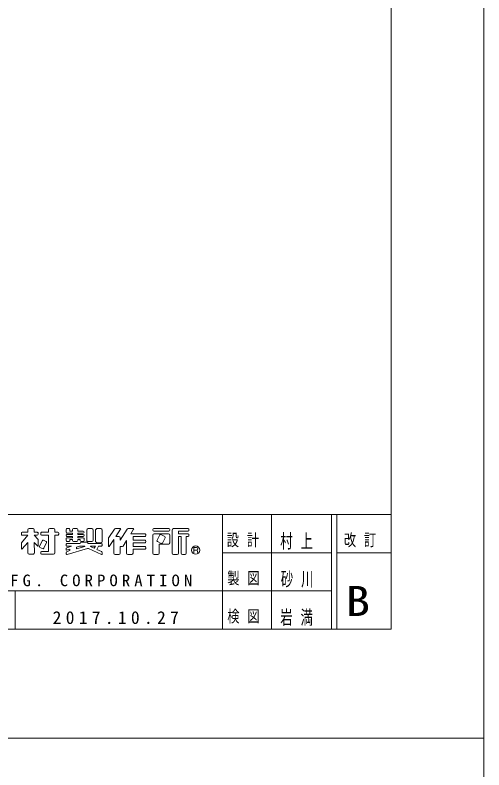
# Model space of a CAD drawing. Units: millimetres on the paper. Extents: x 0 to 420, y -594 to 297.
# Drawn here: x 334 to 420, y -302.8 to -164.4 of the extents above; entities that cross this region are included whole.
import ezdxf
from ezdxf.enums import TextEntityAlignment as Align

# ---------------------------------------------------------------- set-up
doc = ezdxf.new("R2010")
doc.units = ezdxf.units.MM
for name, color, linetype, lineweight in [('0_2', 7, 'Continuous', 13), ('FMT', 7, 'Continuous', 13), ('FMT-TXT', 7, 'Continuous', 13)]:
    doc.layers.add(name, color=color, linetype=linetype, lineweight=lineweight)
doc.styles.add('ＭＳ ゴシック', font='')
doc.styles.get('ＭＳ ゴシック').set_extended_font_data('MS Gothic')

msp = doc.modelspace()

# ---------------------------------------------------------------- linework, layer by layer
at = {"layer": '0_2'}
for points in [[(0, 0), (420, 0), (420, -297), (0, -297)], [(0, -297), (420, -297), (420, -594), (0, -594)]]:
    msp.add_lwpolyline(points, close=True, dxfattribs=at)
at = {"layer": 'FMT'}
for p, q in [((403, -20), (403, -277)), ((28, -256), (403, -256)), ((372, -256), (372, -277)), ((381, -256), (381, -277)), ((392, -256), (392, -277)), ((393, -256), (393, -277)), ((372, -263), (392, -263)), ((393, -263), (403, -263)), ((307, -270), (392, -270)), ((334, -270), (334, -277)), ((403, -277), (28, -277))]:
    msp.add_line(p, q, dxfattribs=at)
at = {"layer": 'FMT-TXT'}
for p, q in [((336.302, -258.785), (336.301, -259.258)), ((337.251, -258.546), (336.542, -258.546)), ((337.491, -259.258), (337.491, -258.786)), ((340.08, -259.258), (340.08, -258.786)), ((340.32, -258.546), (341.028, -258.546)), ((341.268, -258.785), (341.27, -259.258)), ((343.319, -259.243), (343.319, -258.743)), ((343.479, -258.583), (343.863, -258.583)), ((344.023, -258.742), (344.024, -259.056)), ((344.505, -259.056), (344.505, -258.743)), ((344.665, -258.583), (345.285, -258.583)), ((345.445, -258.742), (345.447, -259.056)), ((347.102, -260.091), (347.102, -258.823)), ((347.342, -258.583), (348.033, -258.583)), ((348.273, -258.823), (348.273, -260.701)), ((348.746, -259.405), (348.746, -258.823)), ((348.986, -258.583), (349.698, -258.583)), ((349.938, -258.823), (349.938, -260.928)), ((352.179, -258.689), (351.161, -260.231)), ((353.276, -258.582), (352.379, -258.582)), ((353.329, -258.681), (352.456, -260.002)), ((353.243, -260.723), (354.519, -258.694)), ((355.664, -258.582), (354.722, -258.582)), ((355.188, -259.526), (355.719, -258.68)), ((359.241, -258.89), (359.241, -258.742)), ((359.401, -258.582), (360.14, -258.581)), ((360.14, -258.581), (362.178, -258.581)), ((362.338, -258.741), (362.338, -258.89)), ((362.797, -263.067), (362.797, -258.822)), ((363.037, -258.582), (363.618, -258.581)), ((363.618, -258.581), (365.704, -258.581)), ((365.864, -258.741), (365.864, -258.891)), ((335.111, -259.418), (335.111, -259.606)), ((336.301, -259.765), (335.139, -261.165)), ((336.301, -259.258), (335.271, -259.258)), ((335.271, -259.766), (336.301, -259.765)), ((338.033, -259.255), (337.491, -259.258)), ((337.491, -259.765), (338.175, -260.582)), ((337.491, -259.765), (338.034, -259.765)), ((338.194, -259.605), (338.194, -259.415)), ((338.666, -259.605), (338.666, -259.415)), ((340.08, -259.765), (338.826, -259.765)), ((338.827, -259.255), (340.08, -259.258)), ((340.084, -262.638), (340.08, -259.765)), ((341.27, -259.258), (341.806, -259.258)), ((341.805, -259.766), (341.27, -259.765)), ((341.27, -259.765), (341.27, -263.03)), ((341.966, -259.418), (341.966, -259.606)), ((343.319, -259.842), (343.319, -259.805)), ((344.505, -259.403), (343.479, -259.403)), ((343.479, -259.645), (344.505, -259.649)), ((344.505, -260.002), (343.479, -260.002)), ((344.024, -259.056), (344.505, -259.056)), ((344.505, -259.649), (344.505, -259.403)), ((344.505, -260.254), (344.505, -260.002)), ((345.447, -259.056), (346.48, -259.056)), ((346.48, -259.403), (345.447, -259.403)), ((345.447, -259.403), (345.447, -259.649)), ((345.447, -259.649), (346.48, -259.649)), ((346.48, -260.004), (345.447, -260.006)), ((345.447, -260.006), (345.447, -260.254)), ((346.64, -259.216), (346.64, -259.243)), ((346.64, -259.809), (346.64, -259.844)), ((347.101, -260.701), (347.102, -260.091)), ((348.742, -260.927), (348.746, -259.405)), ((352.456, -260.002), (353.001, -260.002)), ((355.188, -259.526), (357.808, -259.526)), ((357.809, -259.998), (355.605, -260.001)), ((355.605, -260.001), (355.605, -260.705)), ((357.968, -259.686), (357.968, -259.838)), ((359.241, -263.067), (359.241, -259.769)), ((362.178, -259.05), (359.401, -259.05)), ((359.481, -259.529), (361.711, -259.528)), ((360.51, -259.742), (360.006, -260.716)), ((360.726, -259.673), (361.425, -260.036)), ((361.711, -259.528), (362.098, -259.528)), ((362.338, -259.768), (362.338, -261.182)), ((365.704, -259.051), (363.973, -259.053)), ((363.973, -259.053), (363.973, -259.526)), ((363.973, -259.526), (365.704, -259.526)), ((364.444, -259.998), (363.973, -259.998)), ((363.973, -259.998), (363.973, -263.067)), ((364.444, -259.998), (364.444, -263.067)), ((365.704, -259.998), (365.386, -259.998)), ((365.386, -259.998), (365.386, -263.067)), ((365.864, -259.686), (365.864, -259.838)), ((335.121, -261.216), (335.121, -262.246)), ((336.301, -261.107), (335.261, -262.299)), ((336.301, -261.107), (336.301, -263.03)), ((337.491, -261.134), (338.055, -261.749)), ((337.494, -263.03), (337.491, -261.134)), ((338.194, -260.633), (338.194, -261.695)), ((338.454, -261.799), (338.976, -260.759)), ((339.191, -260.688), (339.669, -260.928)), ((339.217, -262.183), (339.74, -261.143)), ((343.319, -260.789), (343.319, -260.414)), ((343.321, -261.458), (343.321, -261.649)), ((343.479, -260.254), (344.505, -260.254)), ((343.871, -260.949), (343.479, -260.949)), ((345.917, -261.298), (343.481, -261.298)), ((344.505, -260.599), (344.031, -260.599)), ((344.031, -260.599), (344.031, -260.789)), ((344.506, -260.782), (344.505, -260.599)), ((345.287, -260.941), (344.666, -260.941)), ((345.447, -260.254), (346.48, -260.254)), ((345.447, -260.599), (345.447, -260.781)), ((345.928, -260.599), (345.447, -260.599)), ((345.917, -261.298), (345.917, -261.255)), ((345.928, -260.79), (345.928, -260.599)), ((346.077, -261.095), (347.173, -261.095)), ((346.48, -260.949), (346.088, -260.949)), ((346.64, -260.414), (346.64, -260.789)), ((347.333, -261.251), (347.334, -261.298)), ((347.334, -261.298), (349.772, -261.298)), ((348.033, -260.941), (347.341, -260.941)), ((349.698, -261.168), (348.982, -261.168)), ((349.932, -261.458), (349.932, -261.648)), ((351.121, -260.363), (351.121, -261.81)), ((352.081, -260.571), (351.238, -261.846)), ((352.078, -263.066), (352.081, -260.571)), ((353.241, -260.241), (353.243, -260.723)), ((353.779, -261.775), (354.403, -260.779)), ((354.403, -263.067), (354.403, -260.779)), ((355.605, -260.705), (357.808, -260.705)), ((357.808, -261.178), (355.605, -261.179)), ((355.605, -261.179), (355.605, -261.888)), ((357.968, -260.865), (357.968, -261.018)), ((360.074, -260.931), (360.774, -261.294)), ((362.097, -261.422), (360.421, -261.419)), ((360.421, -261.419), (360.421, -263.067)), ((361.494, -260.251), (360.99, -261.225)), ((338.525, -262.014), (339.002, -262.254)), ((338.666, -263.11), (338.666, -262.958)), ((338.826, -262.798), (339.924, -262.798)), ((343.321, -262.236), (343.321, -262.46)), ((343.321, -263.001), (343.321, -263.163)), ((344.036, -262.34), (343.425, -262.536)), ((344.314, -261.805), (343.432, -262.084)), ((343.481, -261.809), (344.314, -261.805)), ((343.497, -262.77), (344.036, -262.622)), ((343.525, -263.316), (347.242, -262.233)), ((344.036, -262.34), (344.036, -262.622)), ((345.217, -261.973), (345.761, -261.805)), ((345.217, -262.297), (346.766, -261.871)), ((345.217, -261.973), (345.217, -262.297)), ((346.744, -261.805), (345.761, -261.805)), ((346.744, -261.805), (346.766, -261.871)), ((347.407, -262.244), (349.819, -263.322)), ((347.828, -261.851), (348.502, -262.168)), ((348.699, -261.805), (347.839, -261.805)), ((348.699, -261.805), (348.502, -262.168)), ((349.267, -261.805), (348.977, -262.391)), ((348.977, -262.391), (349.84, -262.797)), ((349.771, -261.808), (349.267, -261.805)), ((349.932, -262.942), (349.932, -263.249)), ((353.243, -261.888), (353.575, -261.888)), ((353.243, -261.888), (353.243, -263.067)), ((355.605, -261.888), (357.808, -261.888)), ((357.808, -262.36), (355.605, -262.362)), ((355.605, -262.362), (355.605, -263.067)), ((357.968, -262.048), (357.968, -262.2)), ((366.738, -262.033), (367.24, -262.033)), ((366.738, -262.033), (366.738, -263.059)), ((366.738, -262.522), (367.24, -262.522)), ((367.434, -262.742), (367.48, -263.113)), ((336.541, -263.27), (337.254, -263.27)), ((341.03, -263.27), (338.826, -263.27)), ((353.003, -263.307), (352.318, -263.307)), ((355.365, -263.307), (354.643, -263.307)), ((360.181, -263.307), (359.481, -263.307)), ((363.733, -263.307), (363.037, -263.307)), ((365.146, -263.307), (364.684, -263.307))]:
    msp.add_line(p, q, dxfattribs=at)
msp.add_circle((367.088, -262.52), 0.754, dxfattribs=at)
for centre, radius, start, end in [((336.542, -258.786), 0.24, 90, 179.83438), ((337.251, -258.786), 0.24, 0, 90), ((340.32, -258.786), 0.24, 90, 180), ((341.028, -258.786), 0.24, 0.31285, 90), ((343.479, -258.743), 0.16, 90, 180), ((343.863, -258.743), 0.16, 0.23357, 90), ((344.665, -258.743), 0.16, 90, 180), ((345.285, -258.743), 0.16, 0.33362, 90), ((347.342, -258.823), 0.24, 90, 180), ((348.033, -258.823), 0.24, 0, 90), ((348.986, -258.823), 0.24, 90, 180), ((349.698, -258.823), 0.24, 0, 90), ((352.379, -258.822), 0.24, 90, 146.54759), ((353.276, -258.646), 0.064, 326.54759, 90), ((354.722, -258.822), 0.24, 90, 147.84335), ((355.664, -258.646), 0.064, 327.92885, 90), ((359.401, -258.742), 0.16, 90.05288, 180), ((362.178, -258.741), 0.16, 0, 90), ((363.037, -258.822), 0.24, 90.05785, 180), ((365.704, -258.741), 0.16, 0, 90), ((335.271, -259.418), 0.16, 90, 180), ((335.271, -259.606), 0.16, 180, 270.05143), ((338.034, -259.415), 0.16, 0, 90.29595), ((338.034, -259.605), 0.16, 270, 0), ((338.826, -259.415), 0.16, 89.85289, 180), ((338.826, -259.605), 0.16, 180, 270), ((341.806, -259.418), 0.16, 0, 90), ((341.806, -259.606), 0.16, 269.91201, 0), ((343.479, -259.243), 0.16, 180, 270), ((343.479, -259.805), 0.16, 89.8126, 180), ((343.479, -259.842), 0.16, 180, 270), ((346.48, -259.216), 0.16, 0, 90), ((346.48, -259.243), 0.16, 270.01808, 0), ((346.48, -259.809), 0.16, 0, 90), ((346.48, -259.844), 0.16, 270.08449, 0), ((351.361, -260.363), 0.24, 146.54759, 180), ((353.001, -260.242), 0.24, 0.22118, 90), ((357.808, -259.686), 0.16, 0, 90), ((357.808, -259.838), 0.16, 270.09712, 0), ((359.401, -258.89), 0.16, 180, 270), ((359.481, -259.769), 0.24, 90.00511, 180), ((360.652, -259.816), 0.16, 62.62013, 152.62013), ((361.352, -260.178), 0.16, 332.62013, 62.62013), ((362.098, -259.768), 0.24, 0, 90), ((362.178, -258.89), 0.16, 270, 0), ((365.704, -258.891), 0.16, 270.09318, 0), ((365.704, -259.686), 0.16, 0, 90), ((365.704, -259.838), 0.16, 270.11571, 0), ((335.201, -261.216), 0.08, 140.32511, 180), ((338.114, -260.633), 0.08, 0, 39.94734), ((339.119, -260.831), 0.16, 63.30137, 153.30137), ((339.597, -261.071), 0.16, 333.30137, 63.30137), ((343.479, -260.414), 0.16, 89.98781, 180), ((343.479, -260.789), 0.16, 180, 270), ((343.481, -261.458), 0.16, 90, 180), ((343.871, -260.789), 0.16, 270, 0), ((344.666, -260.781), 0.16, 180.28179, 270), ((345.287, -260.781), 0.16, 270, 0), ((346.077, -261.255), 0.16, 90, 180), ((346.088, -260.789), 0.16, 180.19263, 270), ((346.48, -260.414), 0.16, 0, 90), ((346.48, -260.789), 0.16, 270, 0), ((347.341, -260.701), 0.24, 179.95491, 270), ((347.173, -261.255), 0.16, 1.17868, 90), ((348.033, -260.701), 0.24, 270, 0), ((348.982, -260.928), 0.24, 179.88125, 270), ((349.698, -260.928), 0.24, 270, 0), ((349.772, -261.458), 0.16, 0, 90), ((357.808, -260.865), 0.16, 0, 90), ((357.808, -261.018), 0.16, 270.01374, 0), ((360.148, -260.789), 0.16, 152.62013, 242.62013), ((360.847, -261.152), 0.16, 242.62013, 332.62013), ((362.098, -261.182), 0.24, 269.89827, 0), ((335.201, -262.246), 0.08, 180, 318.90041), ((338.114, -261.695), 0.08, 222.49695, 0), ((338.597, -261.871), 0.16, 153.30137, 243.30137), ((338.826, -262.958), 0.16, 90, 180), ((339.074, -262.111), 0.16, 243.30137, 333.30137), ((339.924, -262.638), 0.16, 270, 0.08669), ((343.481, -261.649), 0.16, 180, 270.23105), ((343.481, -262.236), 0.16, 107.53601, 180), ((343.401, -262.46), 0.08, 180, 287.82368), ((343.561, -263.001), 0.24, 105.37709, 180), ((347.309, -262.463), 0.24, 65.92748, 106.25077), ((347.839, -261.829), 0.024, 90, 244.8124), ((349.772, -261.648), 0.16, 269.65449, 0), ((349.772, -262.942), 0.16, 0, 64.8124), ((351.185, -261.81), 0.064, 180, 326.54759), ((353.575, -261.648), 0.24, 270, 327.92885), ((357.808, -262.048), 0.16, 0, 90), ((357.808, -262.2), 0.16, 270.05257, 0), ((367.186, -262.772), 0.25, 7.06977, 90), ((367.24, -262.278), 0.245, 270, 90), ((336.541, -263.03), 0.24, 180, 270), ((337.254, -263.03), 0.24, 270, 0.09198), ((338.826, -263.11), 0.16, 180, 270), ((341.03, -263.03), 0.24, 270, 0), ((343.481, -263.163), 0.16, 180, 286.25077), ((349.852, -263.249), 0.08, 245.92748, 0), ((352.318, -263.067), 0.24, 179.94735, 270), ((353.003, -263.067), 0.24, 270, 0), ((354.643, -263.067), 0.24, 179.98916, 270), ((355.365, -263.067), 0.24, 270, 0), ((359.481, -263.067), 0.24, 180, 270), ((360.181, -263.067), 0.24, 270, 0), ((363.037, -263.067), 0.24, 180, 270), ((363.733, -263.067), 0.24, 270, 0), ((364.684, -263.067), 0.24, 180, 270), ((365.146, -263.067), 0.24, 270, 0)]:
    msp.add_arc(centre, radius, start, end, dxfattribs=at)

# ---------------------------------------------------------------- texts
at = {"layer": 'FMT-TXT', "style": 'ＭＳ ゴシック', "width": 1.2}
msp.add_text('B', height=5.499, dxfattribs=at).set_placement((394.625, -276.25), align=Align.BOTTOM_LEFT)
at = {"layer": 'FMT-TXT', "attachment_point": 7, "style": 'ＭＳ ゴシック'}
for s, insert, char_height in [('\\T1.64;\\W0.75;設計', (372.8, -262), 2.199), ('\\T1.64;\\W0.65;村上', (382.615, -262.417), 2.566), ('\\T1.64;\\W0.75;改訂', (394.3, -262), 2.199), ('\\T1.5;\\W1.05;NAKAMURA\\~MFG.\\~CORPORATION', (310.279, -269.175), 2.126), ('\\T1.64;\\W0.75;製図', (372.9, -269), 2.199), ('\\T1.64;\\W0.65;砂川', (382.72, -269.417), 2.566), ('\\T1.5;2017.10.27', (340.859, -276.104), 2.346), ('\\T1.64;\\W0.75;検図', (372.9, -276), 2.199), ('\\T1.64;\\W0.65;岩満', (382.615, -276.417), 2.566)]:
    msp.add_mtext(s, dxfattribs=dict(at, insert=insert, char_height=char_height))

doc.saveas('drawing.dxf')
